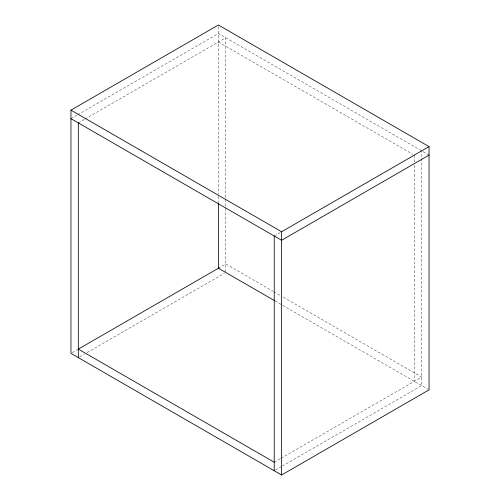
<?xml version="1.0" encoding="UTF-8"?>
<svg xmlns="http://www.w3.org/2000/svg" width="500" height="500" viewBox="0 0 500 500"><rect width="100%" height="100%" fill="white"/><g stroke="black" fill="none" stroke-linecap="round" stroke-linejoin="round"><path stroke-width="0.38" stroke-dasharray="2.5 1.88" d="M70.944 118.65L77.031 115.131M77.706 114.744L218.4 33.512L422.306 151.237M78.319 122.906L84.406 119.388M85.081 119L225.775 37.769L225.775 272.5M72.294 352.6L77.706 349.475M218.4 268.244L225.775 263.988L273.062 291.288M274.225 236.012L280.312 232.5M79.669 356.856L84.406 354.119M87.112 352.556L224.419 273.281M274.225 462.231L280.312 458.713M280.988 458.325L421.681 377.094L281.169 295.969M275.581 469.963L281.669 466.45M282.344 466.056L421.681 385.606L421.681 150.875M422.981 151.625L429.056 155.131M218.4 42.025L412.962 154.356M273.738 291.681L280.494 295.581M275.087 300.975L428.387 389.481M414.312 155.131L414.312 162.156M414.312 165.275L414.312 381.35M218.4 26.55L218.4 194.137M218.4 196.5L218.4 202.738"/><path stroke-width="0.75" d="M70.944 110.138L218.4 25L429.056 146.619L429.056 389.862L281.6 475L70.944 353.381L70.944 110.138L281.6 231.756L429.056 146.619M219.013 267.894L78.319 349.125L274.225 462.231M429.056 155.131L281.6 240.269L70.944 118.65M274.475 300.619L218.4 268.244L218.4 203.5M281.6 231.756L281.6 475M274.225 236.012L274.225 470.744M78.319 122.906L78.319 357.638"/></g></svg>
